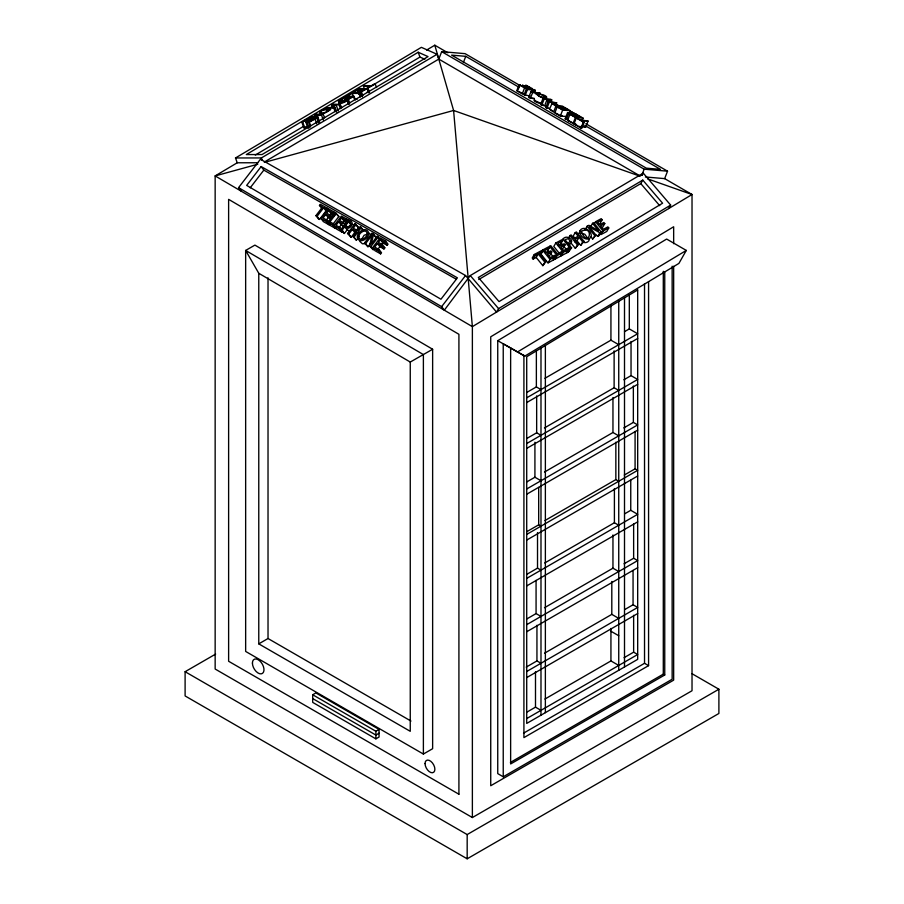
<?xml version="1.0" encoding="UTF-8"?>
<svg xmlns="http://www.w3.org/2000/svg" width="904" height="904" viewBox="0 0 904 904"><rect width="100%" height="100%" fill="white"/><g stroke="black" fill="none" stroke-linecap="round" stroke-linejoin="round"><path stroke-width="1.36" d="M361.148 240.148L364.131 235.243L367.713 234.136M589.363 239.232C589.137 242.453 584.877 243.492 582.447 241.944M369.544 245.82L373.25 249.719L369.544 245.82L371.996 235.255L365.611 243.605L367.984 246.758L371.182 242.577M367.984 246.758L364.504 242.984L371.917 233.3L373.589 234.249L371.307 243.933L377.171 236.272L379.872 238.995M375.397 239.82L375.974 237.402L373.589 234.249M519.958 85.507L465.074 53.652L441.694 51.652L438.802 59.099L264.318 162.042M463.368 62.545L465.775 56.342L519.201 87.36M524.84 94.05L522.286 93.824L516.805 90.637L519.122 84.682L524.331 87.281L526.433 87.462L522.422 85.123L527.337 87.541L530.185 87.79L525.879 85.281L524.953 87.665M518.173 89.53L520.026 84.761M522.286 93.824L524.591 87.88L532.253 88.547L525.879 85.281M534.411 92.728L535.337 90.343L534.027 89.586L526.365 88.908L524.06 94.863L529.993 95.926M525.145 95.496L527.461 89.541L533.518 90.072L530.976 91.598L528.659 97.553L534.151 98.852M530.32 98.513L532.625 92.558L540.287 93.236L532.592 92.016L535.337 90.343M546.784 106.627L540.603 104.514L542.92 98.559L550.581 99.225L551.745 99.903L550.818 102.288M541.767 105.192L544.084 99.237L547.089 99.496L551.112 101.847L548.106 101.587L545.801 107.531L549.519 108.435M544.773 105.452L547.089 99.496M546.965 108.209L549.27 102.265L556.932 102.932L552.016 101.926L547.993 99.576L551.745 99.903M563.576 106.796L555.903 106.13L553.598 112.085L549.485 109.282L552.174 103.101L559.553 105.87L562.412 106.118L563.576 106.796L562.65 109.181M566.74 116.582L560.344 116.017L554.875 112.83L557.192 106.875L562.401 109.463L564.503 109.655L560.491 107.316L565.407 109.734L568.254 109.983L563.949 107.474L564.853 107.553L570.322 110.74L569.407 113.576M560.344 116.017L562.661 110.062L570.322 110.74M576.311 114.232L568.65 113.554L566.333 119.509L565.169 118.831L567.486 112.876L574.243 113.475L570.334 111.192L576.311 114.232L575.385 116.605M575.645 123.667L573.091 123.441L567.622 120.255L569.938 114.299L575.147 116.898L577.249 117.079L573.226 114.74L578.153 117.158L581.001 117.407L576.684 114.898L577.599 114.977L583.069 118.164L582.142 120.548M573.091 123.441L575.407 117.497L583.069 118.164M588.052 121.068L581.295 120.481L584.233 122.187L581.916 128.142L581.012 128.063L573.972 123.961L576.289 118.006L580.131 119.803L588.052 121.068L585.736 127.023L578.978 126.436L580.944 127.577M581.012 128.063L583.329 122.108L584.233 122.187M641.75 175.387L644.156 169.184L667.536 171.184L664.643 178.619L645.388 176.981M577.837 234.351L579.611 232.373M569.226 246.227L569.746 244.317M686.305 250.419L678.904 263.414L524.795 356.119L497.742 340.684L666.655 239.063L686.305 250.419L517.393 352.029M470.261 275.573L444.305 310.196L441.627 306.648L238.554 187.659L260.431 159.217L465.56 275.528L496.545 312.106L498.567 308.614L670.655 205.095L643.275 173.139L470.261 275.573L498.567 308.614M540.479 255.165L542.502 251.674L541.609 250.577L534.264 254.499L532.241 257.99L533.134 259.098L536.196 257.459L538.219 253.967L544.852 262.183L542.829 265.663L536.196 257.459M533.134 259.098L535.145 255.606L538.219 253.967M541.18 252.408L542.524 250.08L548.231 247.029L549.123 248.125L547.112 251.617M549.575 246.317L547.553 249.798L555.079 259.12L560.367 256.284L562.39 252.792L561.497 251.696L557.418 253.877L550.785 245.662L549.575 246.317L557.09 255.629L555.079 259.12M555.824 242.973L553.802 246.464L561.327 255.775L567.034 252.724L569.057 249.233L568.164 248.125L563.667 250.532L560.875 247.074L565.068 244.837L564.175 243.73L559.983 245.978L557.926 243.425L562.424 241.018L561.531 239.922L555.824 242.973L563.339 252.284L561.327 255.775M542.502 251.674L539.428 253.312L546.061 261.527L542.829 265.663M549.756 255.436L551.768 251.945L550.875 250.849L546.694 253.086L544.626 250.532L549.123 248.125M540.513 253.572L548.027 262.883L550.05 259.392L555.757 256.34L554.864 255.244L550.378 257.64L547.575 254.182L551.768 251.945M562.864 239.198L560.853 242.69L568.367 252.001L571.599 247.865L568.797 244.396C576.402 241.549 566.887 233.435 562.864 239.198L570.39 248.51L568.367 252.001M562.424 241.018L560.401 244.509L558.152 245.707M548.027 262.883L553.745 259.832L555.757 256.34M568.447 237.82L571 234.848L573.95 238.498L578.153 236.249L575.204 232.599L576.424 231.955L583.939 241.266L580.707 245.402L577.023 240.848L579.046 237.356L582.73 241.91L580.707 245.402M563.045 248.329L565.068 244.837M575.204 232.599L573.192 236.091L575.396 238.825M566.819 250.453L568.164 248.125M585.137 229.695L587.159 226.203L588.877 225.288L598.504 230.701L592.549 223.322L593.691 222.712L601.205 232.023L599.194 235.515L597.826 236.249L595.487 234.938M571.113 243.131L575.294 248.306L578.526 244.159L574.842 239.605L579.046 237.356M578.526 244.159L575.294 248.306M590.538 226.814L592.549 223.322M594.199 224.045L595.544 221.729L601.25 218.666L602.132 219.774L600.12 223.265M590.99 236.938L592.662 239.006L595.815 234.916L589.329 226.881L599.849 232.757L601.205 232.023M595.815 234.916L592.662 239.006M602.765 227.073L604.776 223.582L603.895 222.486L599.702 224.723L597.646 222.169L602.132 219.774M597.826 236.249L599.849 232.757M608.765 227.977L603.058 231.04L601.047 234.531L606.754 231.469L608.765 227.977L607.884 226.881L603.386 229.288L600.595 225.83L604.776 223.582M641.93 175.455L643.275 173.139M478.747 279.528L640.778 183.591L642.789 180.111L662.598 203.219L499.031 301.608L478.34 277.471L642.789 180.111M668.644 208.575L670.655 205.095M321.858 208.553L319.474 205.4L320.355 204.259L327.519 208.293L329.101 210.395M319.496 219.435L317.112 216.282L323.655 207.75L326.028 210.903L319.496 219.435L318.31 218.768L315.925 215.615L322.468 207.084L319.474 205.4M327.519 208.293L326.638 209.434L323.655 207.75M331.474 218.802L329.892 216.7L325.813 214.406L323.056 218L327.44 220.463L329.813 223.616L328.943 224.757L323.372 221.616L320.999 218.474L328.412 208.79L333.971 211.931L335.565 214.033M334.683 215.175L333.101 213.073L328.717 210.609L326.683 213.254L330.774 215.559L332.356 217.661M326.129 220.248L328.186 217.548L325.813 214.406M329.745 215.525L331.101 213.751L328.717 210.609M329.892 216.7L330.774 215.559M328.943 224.757L326.559 221.604L327.44 220.463M333.101 213.073L333.971 211.931M336.277 227.254L335.407 228.396L330.242 225.492L327.869 222.339L335.282 212.666L338.842 216.485L333.124 223.943M336.457 213.333L329.926 221.864L333.904 224.102L333.022 225.243L335.407 228.396M342.774 230.915L341.904 232.057L336.333 228.927L333.96 225.774L341.373 216.101L346.933 219.231L348.526 221.333M347.644 222.474L346.062 220.373L341.678 217.909L339.644 220.553L343.723 222.859L342.853 224L338.774 221.706L336.017 225.299L340.401 227.763L339.52 228.904L341.904 232.057M339.079 227.548L341.147 224.847L338.774 221.706M342.706 222.825L344.062 221.051L341.678 217.909M346.062 220.373L346.933 219.231M344.39 233.458L340.831 229.639L348.243 219.966C356.425 221.141 350.119 231.661 344.774 226.701L342.006 230.305L344.39 233.458L347.147 229.853L344.774 226.701M345.611 225.604L348.571 221.74C353.837 223.017 348.526 229.074 345.611 225.604L347.204 227.706M348.729 227.785L350.955 224.881L348.571 221.74M351.136 237.266L348.752 234.113L352.39 229.379L354.763 232.52L351.136 237.266L347.577 233.447L354.989 223.763L358.549 227.582L355.645 231.379M356.176 224.429L353.261 228.226L357.362 230.531L360.267 226.746L363.826 230.554M358.063 238.08L356.413 240.238L352.854 236.419L356.481 231.684L352.39 229.379M356.413 240.238L354.04 237.085L361.453 227.412M370.866 246.566L378.279 236.893M372.674 247.583L380.087 237.91L385.646 241.04L388.031 244.193L387.149 245.334L382.776 242.871L380.392 239.718L378.358 242.374L382.448 244.668L384.821 247.82L383.951 248.962L379.861 246.668L377.488 243.515L374.731 247.108L379.115 249.572L381.499 252.724L380.618 253.866L375.058 250.736L372.674 247.583L378.234 250.724L380.618 253.866M377.115 250.261L379.861 246.668M381.42 244.634L382.776 242.871M383.951 248.962L381.567 245.809L382.448 244.668M378.234 250.724L379.115 249.572M387.149 245.334L384.776 242.193L385.646 241.04M261.154 166.562L246.668 185.399L440.949 299.235L457.401 277.833L261.154 166.562L263.832 170.11L456.407 279.291M250.193 187.829L263.832 170.11M441.627 306.648L465.56 275.528M551.09 109.802L551.496 110.39M257.663 162.765L237.243 162.776L235.503 157.963L421.377 47.336L437.073 54.274L438.802 59.099L640.043 175.918M418.213 52.251L246.306 154.561L262.024 154.55L428.044 56.602L418.213 52.251L419.942 57.076L424.857 59.246M237.243 162.776L215.152 175.918L215.152 669.039L472.374 817.544L692.023 690.735L692.023 194.518L664.643 178.619M426.62 50.07L434.801 45.2L447.898 52.805M255.301 155.059L303.733 126.244M370.312 86.614L419.942 57.076M235.503 157.963L261.369 157.94L437.073 54.274M308.185 126.255L303.97 128.165L301.834 122.232L307.45 118.955L315.044 119.113L316.75 123.859M310.128 120.277L309.27 117.904L310.603 117.124L321.123 114.944L314.569 114.808L315.428 117.181M314.569 114.808L315.688 114.153L323.282 114.311L324.559 117.87M327.09 110.378L326.242 108.005L331.147 107.384L335.282 104.977L331.565 104.909L332.412 107.282M331.565 104.909L332.751 104.209L340.345 104.367L341.633 107.926M339.215 103.316L338.367 100.943L339.554 100.242L347.147 100.4L348.435 103.96M364.323 88.682L363.464 86.309L364.662 85.609L371.352 85.744L374.369 83.993L375.262 84.004L376.55 87.564M301.834 122.232L307.157 119.678L309.97 119.735L305.857 122.13L307.993 128.063M349.272 104.355L347.565 99.609L351.984 97.033L349.904 96.999L344.887 99.372L349.012 96.977L346.187 96.92L340.876 99.474L346.481 96.208L354.074 96.366L355.362 99.926M360.221 92.784L359.024 93.474L352.334 93.338L347.418 95.654L352.628 92.626L360.221 92.784L361.498 96.344M358.809 94.129L357.961 91.756L362.075 89.36L359.25 89.304L353.939 91.858L359.555 88.592L367.148 88.75L368.425 92.31M305.857 122.13L310.874 119.746L312.953 119.791L308.535 122.368L310.241 127.114M340.345 104.367L336.175 105L332.05 107.406L335.022 107.463L336.729 112.209M357.961 91.756L362.967 89.383L365.058 89.417L360.639 91.993L362.346 96.739M368.855 92.942L367.148 88.196L370.165 86.445L363.464 86.309M308.535 122.368L315.044 119.113M309.27 117.904L316.863 118.051L317.982 117.407L319.688 122.153M317.982 117.407L311.97 117.283L323.282 114.311M326.242 108.005L333.836 108.164L335.022 107.463M347.147 100.4C345.531 103.09 333.621 105.282 341.192 100.999L338.367 100.943M347.565 99.609L354.074 96.366M360.639 91.993L367.148 88.75M367.148 88.196L375.262 84.004M305.1 127.509L307.337 126.198M432.632 349.249L410.258 362.052L258.77 273.279L245.651 250.442L254.905 245.108L432.632 349.249L432.632 748.704L423.388 754.049L245.651 651.434L245.651 250.442L423.388 354.583L423.388 754.049M624.517 331.678L629.308 328.909L637.682 333.745L526.716 397.816M544.897 378.313L610.934 340.186L618.743 344.684M526.851 392.404L536.366 386.912L540.987 389.579M526.716 402.551L637.682 338.48M623.85 379.782L631.037 375.635L637.682 379.465L526.716 443.536M544.411 427.976L614.121 387.737L618.743 390.404M527.134 438.293L536.66 432.79L540.987 435.299M526.716 448.395L637.682 384.324M692.035 673.717L718.895 689.232L718.895 713.471L467.176 858.8L185.105 695.944L185.105 671.706L215.649 654.078M526.591 482.035L534.919 477.233L540.987 480.736M544.479 472.046L612.957 432.507L618.743 435.841M623.771 427.931L633.354 422.405L637.682 424.903L526.716 488.974M258.77 273.279L258.77 643.863L268.025 638.518L410.958 721.042M526.716 494.228L637.682 430.157M544.92 520.557L615.85 479.606L618.743 481.267M624.302 475.052L635.083 468.837L637.682 470.329L526.716 534.4M526.783 531.699L538.682 524.828L540.987 526.162M526.716 540.072L637.682 476.001M624.766 513.766L630.755 510.308L637.682 514.308L526.716 578.379M312.694 694.758L315.869 692.927L379.058 729.415L379.058 737.031L375.883 738.862L312.694 702.385L312.694 694.758L375.883 731.246L379.058 729.415M544.705 562.989L614.404 522.749L618.743 525.247M526.817 574.322L537.518 568.141L540.987 570.141M526.716 585.916L637.682 521.845M544.479 607.737L612.957 568.198L618.743 571.531M526.557 619.082L536.072 613.59L540.987 616.426M624.054 563.791L633.636 558.265L637.682 560.593L526.716 624.664M526.716 631.749L637.682 567.678M379.058 733.223L375.883 735.054L312.694 698.577M544.547 653.196L611.805 614.37L618.743 618.37M624.675 609.601L633.06 604.765L637.682 607.431L526.716 671.502M526.23 667.107L536.942 660.926L540.987 663.265M526.716 677.593L637.682 613.522M544.897 699.063L610.934 660.937L618.743 665.434M527.168 711.968L535.496 707.154L540.987 710.329M624.054 657.694L633.636 652.168L637.682 654.507L526.716 718.578M523.54 733.167L644.529 663.31L648.575 665.649L648.575 281.686M648.575 665.649L523.913 737.619L523.913 355.261M510.41 762.422L663.299 674.147L664.745 674.983L664.745 272.138M664.745 674.983L510.636 763.959L510.636 347.95L503.234 343.848L503.234 776.785L497.742 773.609L497.742 340.684M503.234 776.785L672.147 679.254L672.147 266.205M185.105 671.706L467.176 834.561L718.895 689.232M574.921 241.967L577.023 240.848M544.852 262.183L546.061 261.527M557.09 255.629L562.39 252.792M563.339 252.284L569.057 249.233M570.39 248.51L571.599 247.865M582.73 241.91L583.939 241.266M257.776 164.223L215.152 175.918L472.374 326.638L472.374 817.544M264.465 162.381L453.593 110.469L639.93 176.156M365.374 243.684L362.391 243.775L359.758 241.345M581.136 233.175L584.786 234.215L587.713 238.238M534.592 99.553C531.778 100.988 539.53 103.44 541.191 103.79M366.934 92.264L369.623 92.321M357.136 99.327L354.458 99.27L352.334 93.338M465.775 56.342L451.627 55.133L646.326 168.155L660.485 169.376L584.752 125.407M516.805 90.637L522.026 93.225M531.608 98.084L534.253 98.321M540.603 104.514L543.157 104.74M545.801 107.531L547.801 107.712M554.875 112.83L559.011 114.797M560.096 115.418L562.186 115.599M565.169 118.831L567.881 119.068M567.622 120.255L572.831 122.842M573.972 123.961L577.814 125.746M581.871 126.108L585.736 127.023M540.434 103.169L535.066 100.706M349.927 231.051L347.147 229.853M647.772 178.913L692.023 194.518L472.374 326.638L453.593 110.469L434.801 45.2M368.29 232.904L370.007 233.876L371.081 236.226M566.345 242.159L568.153 243.967M380.392 239.718L384.776 242.193M338.842 216.485L335.282 212.666M358.549 227.582L354.989 223.763M375.974 237.402L371.917 233.3M331.101 213.751L334.39 215.604M344.062 221.051L347.339 222.904M377.488 243.515L381.567 245.809M382.787 246.668L384.821 247.82M328.186 217.548L331.248 219.276M341.147 224.847L344.209 226.576M315.925 215.615L317.112 216.282M320.999 218.474L326.559 221.604M327.869 222.339L333.022 225.243M333.96 225.774L339.52 228.904M340.831 229.639L342.006 230.305M347.577 233.447L348.752 234.113M352.854 236.419L354.04 237.085M364.504 242.984L365.611 243.605M510.636 347.95L524.795 356.119M610.934 631.241L618.743 635.738M258.77 643.863L410.258 731.313L410.258 362.052M585.815 123.746L667.536 171.184M441.694 51.652L644.156 169.184M519.122 84.682L524.591 87.88M526.365 88.908L527.461 89.541M530.976 91.598L532.625 92.558M542.92 98.559L544.084 99.237M548.106 101.587L549.27 102.265M555.903 106.13L551.802 103.327M557.192 106.875L562.661 110.062M567.486 112.876L568.65 113.554M569.938 114.299L575.407 117.497M576.289 118.006L583.329 122.108M552.344 110.921L553.304 111.486M352.854 224.373L354.47 225.751M640.778 183.591L659.683 205.66M595.544 221.729L603.058 231.04M587.159 226.203L594.674 235.526M569.791 235.492L577.317 244.814M566.141 251.617L567.034 252.724M552.852 258.736L553.745 259.832M542.524 250.08L550.05 259.392M534.264 254.499L535.145 255.606M377.171 236.272L378.765 238.373M360.267 226.746L362.64 229.887M348.243 219.966L349.825 222.068M343.723 222.859L345.317 224.96M238.554 187.659L241.232 191.196M368.052 88.219L369.329 91.779M361.532 92.016L362.809 95.575M359.25 89.304L360.108 91.677M358.854 91.779L359.713 94.152M359.024 93.474L360.3 97.033M348.469 99.632L349.746 103.192M346.187 96.92L347.046 99.293M339.158 105.056L340.435 108.616M336.175 105L338.311 110.932M333.836 108.164L335.113 111.723M321.587 115.294L323.293 120.04M316.863 118.051L318.57 122.797M309.428 122.379L310.716 125.938M307.157 119.678L308.004 122.051M306.761 122.153L308.885 128.085M302.738 122.243L304.874 128.176M261.369 157.94L262.239 160.347M673.661 243.707L673.661 226.757L490.736 336.796L490.736 785.745L673.661 680.136L673.661 266.307M663.299 271.302L663.299 674.147M644.529 283.585L644.529 663.31M635.083 431.434L635.083 468.837M633.636 523.653L633.636 558.265M633.636 615.285L633.636 652.168M633.354 386.019L633.354 422.405M633.06 570.492L633.06 604.765M631.037 341.475L631.037 375.635M630.755 480.205L630.755 510.308M629.308 294.704L629.308 328.909M624.506 297.879L624.506 666.971M618.743 301.348L618.743 670.293M615.85 442.203L615.85 479.606M614.404 488.544L614.404 522.749M614.121 350.854L614.121 387.737M612.957 397.523L612.957 432.507M612.957 534.976L612.957 568.198M611.805 581.464L611.805 614.37M610.934 305.236L610.934 340.186M610.934 628.416L610.934 660.937M545.372 345.486L545.372 712.657M540.987 348.119L540.987 715.188M538.682 487.425L538.682 524.828M537.518 532.558L537.518 568.141M536.942 625.285L536.942 660.926M536.66 395.907L536.66 432.79M536.366 350.978L536.366 386.912M536.072 580.368L536.072 613.59M535.496 671.638L535.496 707.154M534.919 442.237L534.919 477.233M467.176 834.561L467.176 858.8M375.883 731.246L375.883 738.862M268.025 277.81L268.025 638.518M581.306 231.356C588.741 249.922 594.922 224.282 581.306 231.356M368.696 233.085C369.058 238.724 359.035 244.6 357.249 237.3C356.911 231.673 366.877 225.785 368.696 233.085M358.877 236.26C358.628 242.362 366.922 238.215 367.08 234.102C367.306 228.034 359.057 232.17 358.877 236.26M579.848 230.87C578.82 236.385 587.905 242.679 591.227 236.633C592.323 231.096 583.148 224.78 579.848 230.87M329.045 110.039C319.462 117.407 317.327 108.231 329.045 110.039M570.266 241.3L567.949 243.334L564.943 239.617L568.356 238.667L570.266 241.3M330.57 109.531C316.942 120.006 315.27 107.169 330.57 109.531M535.959 93.779C547.169 103.395 553.067 94.66 535.959 93.779M339.904 102.412L341.723 102.74L345.091 101.078L342.062 101.011L339.904 102.412M553.395 103.847L555.621 105.531L558.683 105.791L553.395 103.847M545.858 97.225C534.117 97.474 536.366 90.321 545.858 97.225M637.682 289.958L526.716 356.718L526.716 723.426L637.682 659.355L637.682 289.958M458.916 794.22L228.622 661.265L228.622 199.355L458.916 334.299L458.916 794.22M252.419 663.073A8.17 4.723 60 0 0 261.098 673.864A8.17 4.723 60 0 0 261.098 662.304A8.17 4.723 60 0 0 252.419 663.073M425.049 763.575A6.949 4.011 60 0 0 432.417 772.75A6.949 4.011 60 0 0 432.417 762.919A6.949 4.011 60 0 0 425.049 763.575"/></g></svg>
